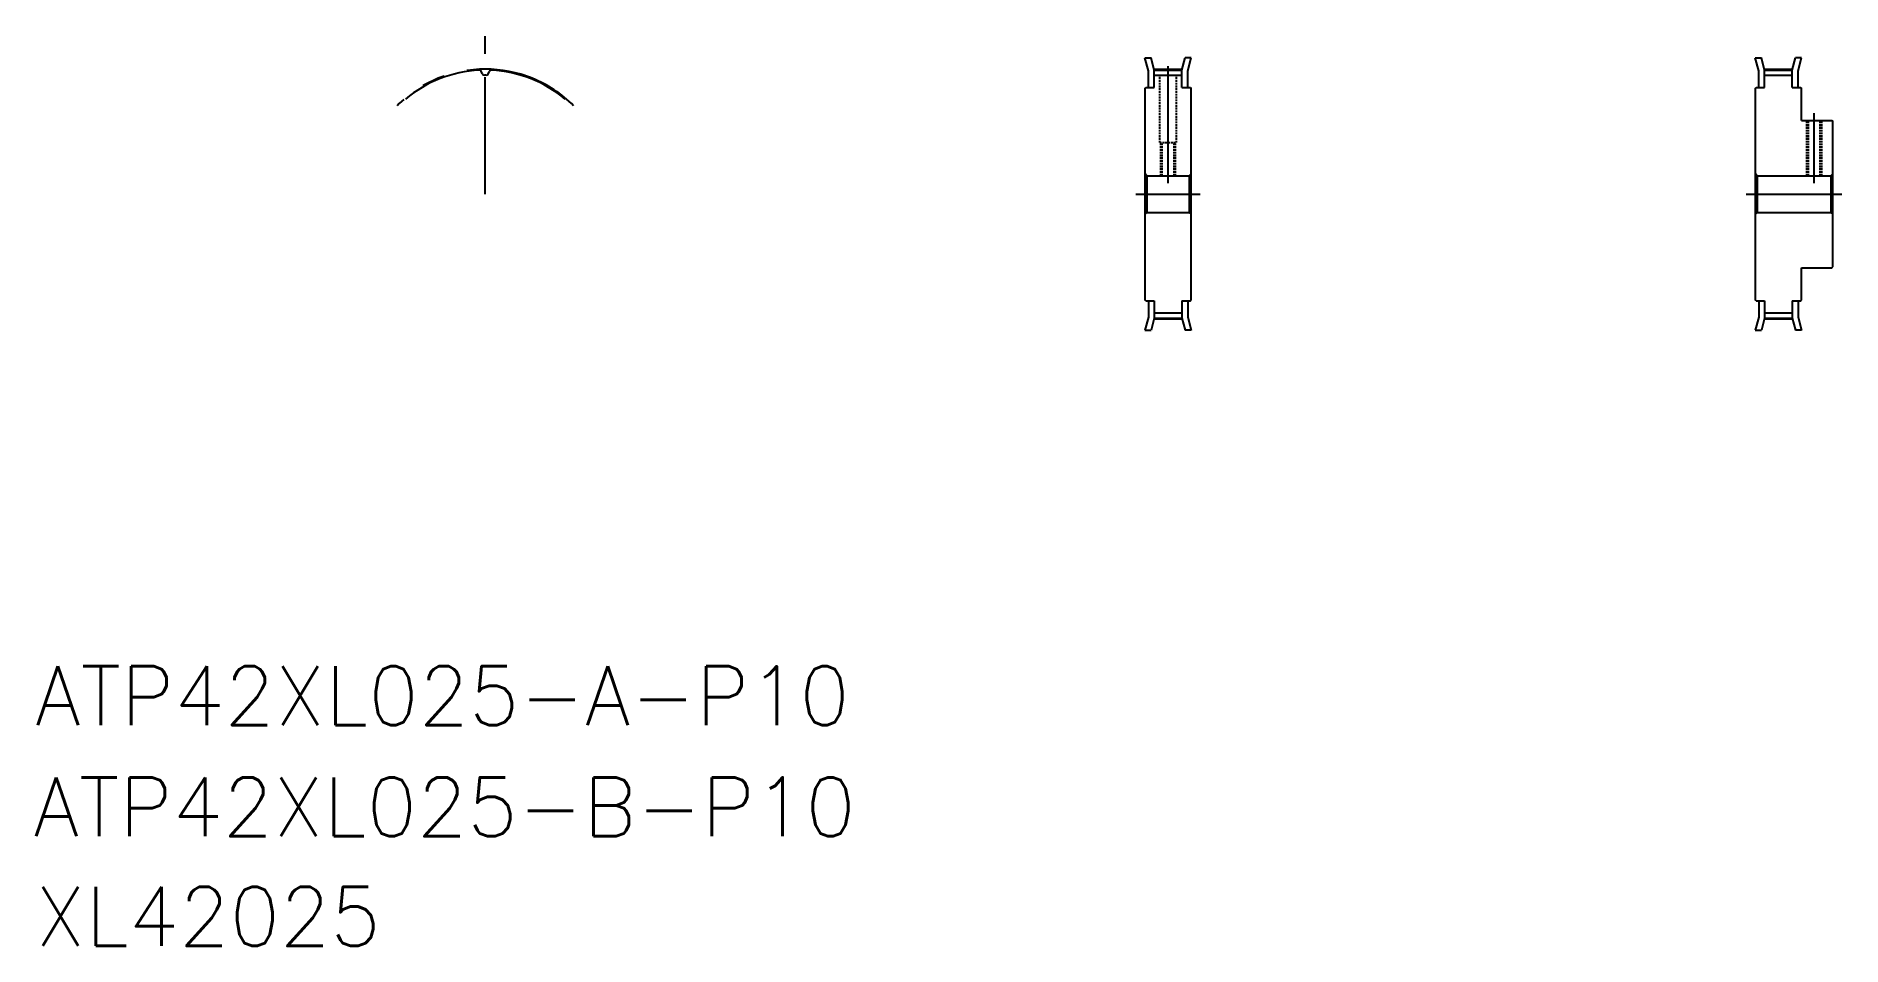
# Model space of a CAD drawing. Extents: x -123 to 368, y -102 to 145.
import ezdxf

# ---------------------------------------------------------------- set-up
doc = ezdxf.new("R2010")
doc.units = 0
doc.linetypes.add('CENTER', pattern=[50.8, 31.75, -6.35, 6.35, -6.35])
doc.linetypes.add('DASHED', pattern=[0.75, 0.5, -0.25])
doc.layers.get('0').update_dxf_attribs({"linetype": 'CONTINUOUS'})
doc.layers.add('CENTER', color=1, linetype='CENTER')
doc.styles.get("Standard").update_dxf_attribs({"font": 'txt', "bigfont": 'BIGFONT'})

msp = doc.modelspace()

# ---------------------------------------------------------------- linework, layer by layer
at = {"color": 7, "linetype": 'CONTINUOUS'}
for p, q in [((179.86, 135.89), (178.92, 139.39)), ((178.92, 139.39), (180.58, 139.39)), ((179.34, 139.39), (179.34, 139.39)), ((179.75, 139.39), (179.75, 139.39)), ((181.46, 136.1), (180.58, 139.39)), ((188.96, 136.1), (189.85, 139.39)), ((191.5, 139.39), (189.85, 139.39)), ((190.56, 135.89), (191.5, 139.39)), ((345.82, 135.89), (344.88, 139.39)), ((344.88, 139.39), (346.53, 139.39)), ((347.42, 136.1), (346.53, 139.39)), ((354.92, 136.1), (355.8, 139.39)), ((357.46, 139.39), (355.8, 139.39)), ((356.52, 135.89), (357.46, 139.39)), ((-1.23, 135.05), (-1.54, 135.7)), ((0.37, 135.05), (0.68, 135.7)), ((179.86, 131.39), (179.86, 135.89)), ((181.46, 131.39), (181.46, 136.1)), ((181.46, 136.1), (188.96, 136.1)), ((181.46, 134.7), (188.96, 134.7)), ((188.96, 131.39), (188.96, 136.1)), ((190.56, 131.39), (190.56, 135.89)), ((345.82, 131.39), (345.82, 135.89)), ((347.42, 131.39), (347.42, 136.1)), ((347.42, 136.1), (354.92, 136.1)), ((347.42, 134.7), (354.92, 134.7)), ((354.92, 131.39), (354.92, 136.1)), ((356.52, 131.39), (356.52, 135.89)), ((178.96, 131.19), (179.16, 131.39)), ((178.96, 73.59), (178.96, 131.19)), ((179.16, 131.39), (181.46, 131.39)), ((188.96, 131.39), (191.26, 131.39)), ((191.26, 131.39), (191.46, 131.19)), ((191.46, 73.59), (191.46, 131.19)), ((344.92, 131.19), (345.12, 131.39)), ((344.92, 73.59), (344.92, 131.19)), ((345.12, 131.39), (347.42, 131.39)), ((354.92, 131.39), (357.22, 131.39)), ((357.22, 131.39), (357.42, 131.19)), ((357.42, 122.39), (357.42, 131.19)), ((357.42, 122.39), (365.72, 122.39)), ((365.72, 122.39), (365.92, 122.19)), ((365.92, 82.59), (365.92, 122.19)), ((179.46, 107.39), (178.96, 107.89)), ((179.46, 107.39), (179.46, 97.39)), ((179.46, 107.39), (190.96, 107.39)), ((190.96, 107.39), (191.46, 107.89)), ((190.96, 107.39), (190.96, 97.39)), ((345.42, 107.39), (344.92, 107.89)), ((345.42, 107.39), (345.42, 97.39)), ((345.42, 107.39), (365.42, 107.39)), ((365.42, 107.39), (365.92, 107.89)), ((365.42, 107.39), (365.42, 97.39)), ((179.46, 97.39), (178.96, 96.89)), ((179.46, 97.39), (190.96, 97.39)), ((190.96, 97.39), (191.46, 96.89)), ((345.42, 97.39), (344.92, 96.89)), ((345.42, 97.39), (365.42, 97.39)), ((365.42, 97.39), (365.92, 96.89)), ((357.42, 82.39), (365.72, 82.39)), ((357.42, 73.59), (357.42, 82.39)), ((365.72, 82.39), (365.92, 82.59)), ((179.86, 68.9), (178.92, 65.39)), ((179.16, 73.39), (178.96, 73.59)), ((179.16, 73.39), (181.46, 73.39)), ((179.86, 73.39), (179.86, 68.9)), ((181.46, 73.39), (181.46, 68.69)), ((181.46, 70.09), (188.96, 70.09)), ((188.96, 73.39), (188.96, 68.69)), ((188.96, 73.39), (191.26, 73.39)), ((190.56, 73.39), (190.56, 68.9)), ((190.56, 68.9), (191.5, 65.39)), ((191.26, 73.39), (191.46, 73.59)), ((345.82, 68.9), (344.88, 65.39)), ((345.12, 73.39), (344.92, 73.59)), ((345.12, 73.39), (347.42, 73.39)), ((345.82, 73.39), (345.82, 68.9)), ((347.42, 73.39), (347.42, 68.69)), ((347.42, 70.09), (354.92, 70.09)), ((354.92, 73.39), (354.92, 68.69)), ((354.92, 73.39), (357.22, 73.39)), ((356.52, 73.39), (356.52, 68.9)), ((356.52, 68.9), (357.46, 65.39)), ((357.22, 73.39), (357.42, 73.59)), ((178.92, 65.39), (180.58, 65.39)), ((181.46, 68.69), (180.58, 65.39)), ((181.46, 68.69), (188.96, 68.69)), ((188.96, 68.69), (189.85, 65.39)), ((191.5, 65.39), (189.85, 65.39)), ((344.88, 65.39), (346.53, 65.39)), ((347.42, 68.69), (346.53, 65.39)), ((347.42, 68.69), (354.92, 68.69)), ((354.92, 68.69), (355.8, 65.39)), ((357.46, 65.39), (355.8, 65.39))]:
    msp.add_line(p, q, dxfattribs=at)
at = {"color": 3, "linetype": 'DASHED'}
for p, q in [((182.96, 116.39), (182.96, 134.7)), ((187.46, 116.39), (187.46, 134.7)), ((358.92, 107.39), (358.92, 122.39)), ((359.3, 107.39), (359.3, 122.39)), ((362.54, 107.39), (362.54, 122.39)), ((362.92, 107.39), (362.92, 122.39)), ((182.96, 116.39), (187.46, 116.39)), ((183.21, 107.39), (183.21, 116.39)), ((183.59, 107.39), (183.59, 116.39)), ((186.83, 107.39), (186.83, 116.39)), ((187.21, 107.39), (187.21, 116.39))]:
    msp.add_line(p, q, dxfattribs=at)
at = {"color": 7, "linetype": 'CONTINUOUS'}
for centre, radius, start, end in [((-0.43, 102.39), 33.71, 92.875, 130), ((-2.09, 135.44), 0.61, 25, 92.875), ((-0.68, 135.31), 0.61, 205, 270.4332), ((-0.43, 102.39), 32.31, 89.5668, 90.4332), ((-0.18, 135.31), 0.61, 269.5668, 335), ((1.23, 135.44), 0.61, 87.125, 155), ((-0.43, 102.39), 33.71, 50, 87.125)]:
    msp.add_arc(centre, radius, start, end, dxfattribs=at)
at = {"layer": 'CENTER', "color": 1, "linetype": 'CENTER'}
for p, q in [((-0.43, 102.39), (-0.43, 145.32)), ((185.21, 105.39), (185.21, 138.35)), ((181.46, 136.35), (188.96, 136.35)), ((347.42, 136.35), (354.92, 136.35)), ((360.92, 105.39), (360.92, 124.39)), ((176.46, 102.39), (193.96, 102.39)), ((342.42, 102.39), (368.42, 102.39)), ((181.46, 68.44), (188.96, 68.44)), ((347.42, 68.44), (354.92, 68.44))]:
    msp.add_line(p, q, dxfattribs=at)
msp.add_arc((-0.43, 102.39), 33.96, 45, 135, dxfattribs=at)

# ---------------------------------------------------------------- texts
at = {"color": 7, "linetype": 'CONTINUOUS'}
for s, p in [('ATP42XL025-A-P10', (-122.8, -41.93)), ('ATP42XL025-B-P10', (-123.26, -72.13)), ('XL42025', (-122.8, -101.93))]:
    msp.add_text(s, height=16, dxfattribs=at).set_placement(p)

doc.saveas('drawing.dxf')
